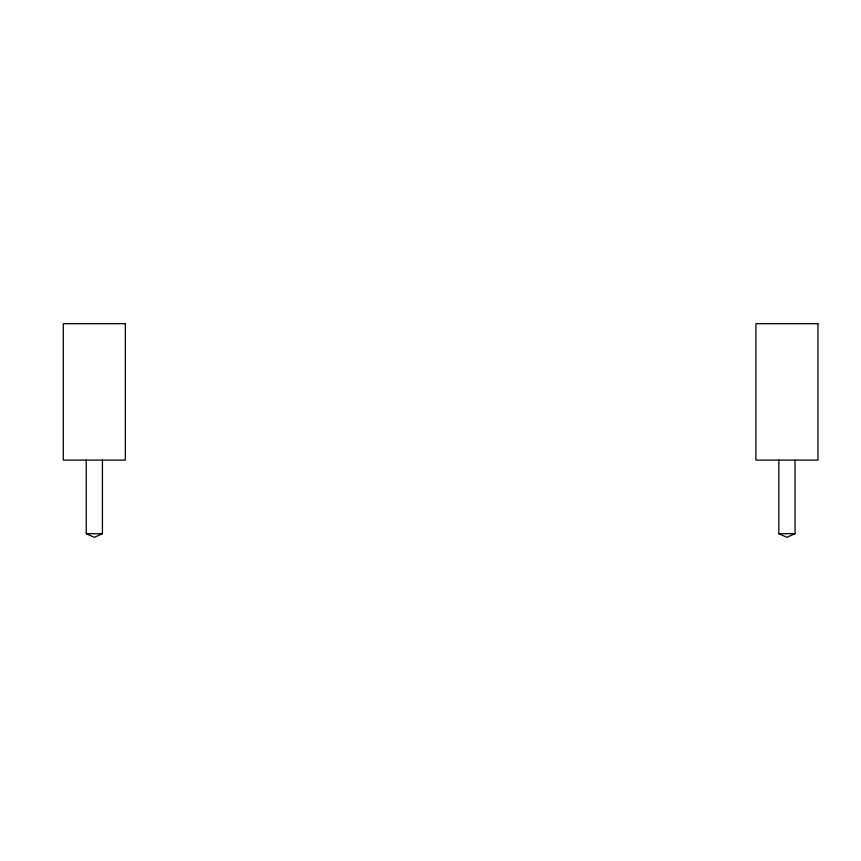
<?xml version="1.0" encoding="UTF-8"?>
<svg xmlns="http://www.w3.org/2000/svg" width="861" height="861" viewBox="0 0 861 861"><rect width="100%" height="100%" fill="white"/><g stroke="black" fill="none" stroke-linecap="round" stroke-linejoin="round"><path stroke-width="1.29" d="M102.427 460.108L102.427 533.712L94.333 537.318L86.229 533.712L86.229 460.108M795.026 460.108L795.026 533.712L786.932 537.318L778.828 533.712L778.828 460.108M86.229 533.712L102.427 533.712M778.828 533.712L795.026 533.712M125.351 323.682L63.305 323.682L63.305 460.108L125.351 460.108L125.351 323.682M817.95 323.682L755.904 323.682L755.904 460.108L817.95 460.108L817.95 323.682"/></g></svg>
